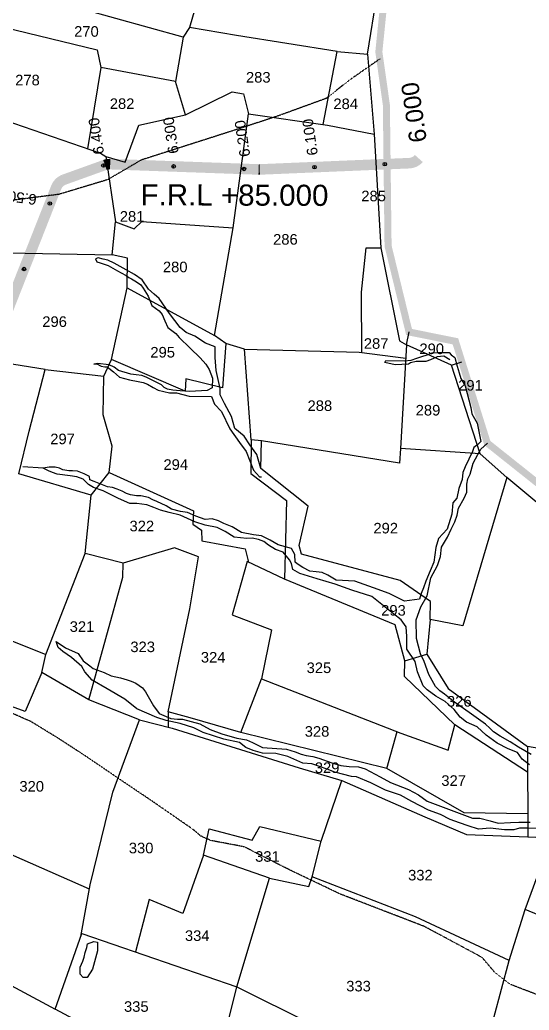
# Model space of a CAD drawing. Header units: inches. Extents: x 339104 to 349025, y 1581789 to 1595836.
# Drawn here: x 346133 to 346856, y 1589974 to 1591381 of the extents above; entities that cross this region are included whole.
import ezdxf

# ---------------------------------------------------------------- set-up
doc = ezdxf.new("R2010")
doc.units = ezdxf.units.IN
doc.header["$MEASUREMENT"] = 0
doc.header["$PDMODE"] = 32
doc.header["$PDSIZE"] = 5
for name, pattern in [('ACAD_ISO03W100', [30, 12, -18]), ('ACAD_ISO07W100', [3, 0, -3]), ('BORDER', [1.75, 0.5, -0.25, 0.5, -0.25, 0, -0.25])]:
    doc.linetypes.add(name, pattern=pattern)
for name, color, linetype in [('BLOCK', 7, 'Continuous'), ('NALA', 4, 'Continuous'), ('SURVEY_BND', 7, 'Continuous'), ('SURVEY_NO', 7, 'Continuous'), ('WATER_BODY', 4, 'Continuous')]:
    doc.layers.add(name, color=color, linetype=linetype)
doc.layers.add('FOOTPATH', color=150, linetype='ACAD_ISO07W100', lineweight=30)
doc.layers.add('VILL_BOUNDARY', color=6, linetype='BORDER', lineweight=30)
doc.styles.get("Standard").update_dxf_attribs({"font": 'arial.ttf'})

msp = doc.modelspace()

# ---------------------------------------------------------------- linework, layer by layer
at = {"layer": 'BLOCK', "color": 1, "const_width": 15}
msp.add_lwpolyline([(345691.6, 1591424), (345733.1, 1591163.3, -0.023041), (345733.3, 1591161.5), (345748.5, 1590931.2, 0.322092), (345763.4, 1590913.2), (345972.2, 1590858, 0.228083), (345989.2, 1590861.2), (346104.7, 1590947, 0.140091), (346111.4, 1590955.7), (346184.9, 1591142.2, -0.215684), (346196.7, 1591153.7), (346254.2, 1591174.4, -0.095644), (346261.7, 1591175.5), (346472.4, 1591168, 0.019432), (346473.9, 1591168), (346685.8, 1591176.9, 0.202838), (346699.8, 1591183.5)], format="xyb", dxfattribs=at)
at = {"layer": 'BLOCK', "color": 2}
for p in [(346252, 1591173.6), (346651.5, 1591175.4), (346351.7, 1591172.3), (346451.6, 1591168.7), (346551.6, 1591171.2), (346176, 1591119.7), (346139.3, 1591026.6)]:
    msp.add_point(p, dxfattribs=at)
at = {"layer": 'FOOTPATH', "ltscale": 0.0001}
for points in [[(346644.5, 1591325), (346599.8, 1591293.8), (346568.5, 1591268.9), (346499.5, 1591243.8), (346445.9, 1591226.2), (346305.7, 1591181.3), (346258, 1591153.4), (346189, 1591132.6), (346109.8, 1591122.6), (346057, 1591109.3), (345963.6, 1591055.2), (345877.4, 1591015.3), (345820.2, 1590989), (345773.8, 1590965), (345740.1, 1590946.9), (345673.4, 1590925.5), (345651.2, 1590925.6)], [(346888.9, 1589987.9), (346830.1, 1590010.4), (346807.3, 1590028.1), (346789.7, 1590048.7), (346707.8, 1590092.8), (346588.4, 1590138.8), (346514.5, 1590174.1), (346451.9, 1590206), (346404.6, 1590214.9), (346389.9, 1590221.5), (346382.8, 1590228), (346371.4, 1590236.2), (346322.7, 1590269.9), (346285.2, 1590295.2), (346224.9, 1590336.1), (346188.7, 1590359.7), (346149, 1590384), (346103.4, 1590403.9)]]:
    msp.add_lwpolyline(points, dxfattribs=at)
at = {"layer": 'NALA'}
for points in [[(346475.3, 1590743.1), (346469.6, 1590763), (346460, 1590776.9), (346451.8, 1590789), (346438.8, 1590800.2), (346434.1, 1590817.3), (346423.9, 1590835.4), (346417.7, 1590847.7), (346417.7, 1590856.8), (346412.1, 1590882.5), (346410.7, 1590901.1), (346410.5, 1590916.2), (346396.9, 1590921.4), (346381.7, 1590931.3), (346369.6, 1590936.3), (346360.8, 1590943.7), (346346.1, 1590963.3), (346331.2, 1590984.8), (346323.9, 1590990.9), (346316.1, 1590997.8), (346307.2, 1591011.2), (346296.2, 1591018.9), (346284.3, 1591025.5), (346267.2, 1591035.1), (346258.5, 1591039.2), (346251.6, 1591040.7), (346244.5, 1591042.7), (346241, 1591041.2), (346242.7, 1591036.9), (346247.5, 1591035.6), (346253.3, 1591033.4), (346258.7, 1591031.6), (346265.6, 1591027.7), (346271.9, 1591024.2), (346277.3, 1591021), (346284.2, 1591017.3), (346288.1, 1591014.4), (346292, 1591012.5), (346298.9, 1591008.4), (346305.4, 1591004.2), (346308.4, 1590999.2), (346315.8, 1590988.1), (346321, 1590974.8), (346331.1, 1590967), (346335.6, 1590962.2), (346339.1, 1590952.9), (346343.6, 1590943.6), (346347.5, 1590940.8), (346354.8, 1590935.1), (346359.6, 1590929.3), (346375, 1590914), (346389.6, 1590900.7), (346397.4, 1590891.4), (346402.2, 1590884), (346406.7, 1590871.7), (346406.4, 1590857.9), (346399.3, 1590854), (346374.8, 1590852.5), (346360.9, 1590853.4), (346350.5, 1590854.6), (346342.9, 1590855.9), (346338.4, 1590858.3), (346334.5, 1590862), (346312.9, 1590873.1), (346306.4, 1590875.5), (346298.6, 1590876.1), (346291, 1590877.2), (346273.6, 1590882.7), (346267.1, 1590887.2), (346260.2, 1590890.3), (346243.8, 1590892.3), (346238.3, 1590891.6), (346242.6, 1590892.1), (346248.9, 1590888.6), (346253.9, 1590887.5), (346257.4, 1590887.5), (346266.5, 1590880.7), (346274.9, 1590873.1), (346289, 1590869), (346301.5, 1590867), (346308.4, 1590865.5), (346314.7, 1590863.1), (346322.9, 1590858.1), (346329.8, 1590854.6), (346346.1, 1590850.9), (346355.8, 1590850.6), (346373.8, 1590845.8), (346405.7, 1590845.7), (346409.8, 1590834.6), (346419.8, 1590824.4), (346431.6, 1590799.4), (346445.4, 1590780.3), (346454.7, 1590767.3), (346465, 1590740.7), (346473.4, 1590731.6), (346476.5, 1590731.4)], [(346743.6, 1590897.7), (346735.3, 1590902.9), (346725.6, 1590901.8), (346716.2, 1590897.5), (346709.6, 1590895.3), (346702.2, 1590895.3), (346695.8, 1590895.3), (346688.1, 1590893.2), (346684.9, 1590891.5), (346666.2, 1590890.6), (346651.3, 1590894), (346653, 1590896.5), (346678.8, 1590896.4), (346689.1, 1590897.2), (346697, 1590900), (346704.2, 1590902.5), (346711.4, 1590904.9), (346718.6, 1590907.4), (346725.9, 1590908), (346732.6, 1590908.2), (346736.6, 1590908.1), (346743, 1590908), (346745.7, 1590904.8), (346751, 1590900.9), (346754.4, 1590888.6), (346757, 1590879.1), (346759.3, 1590871.2), (346765.5, 1590860.6), (346773.7, 1590829.8), (346775, 1590820.9), (346782.4, 1590807.6), (346787.7, 1590781.7), (346783.6, 1590777.3), (346777.6, 1590773.3), (346776, 1590767.3), (346765.6, 1590745.6), (346762.1, 1590737.7), (346761.5, 1590727.9), (346756.5, 1590715), (346753.5, 1590701.3), (346747.8, 1590694.4), (346746.5, 1590678.5), (346739.8, 1590657.1), (346727.8, 1590644), (346724, 1590631.1), (346720.9, 1590610.5), (346715.8, 1590598), (346709.9, 1590583.2), (346706.5, 1590573.8), (346703.3, 1590565.9), (346700.8, 1590557.7), (346679.2, 1590554.7), (346657.6, 1590565.7), (346635.3, 1590573.8), (346608.7, 1590583.3), (346582.6, 1590584.9), (346570.5, 1590591.8), (346562.5, 1590595.6), (346554.2, 1590596.7), (346545.1, 1590597.5), (346534.9, 1590602.5), (346527.3, 1590607.8), (346524.3, 1590610.5), (346523.9, 1590621.1), (346519, 1590629.8), (346500.3, 1590635), (346488.8, 1590641.7), (346476.4, 1590647.9), (346464.9, 1590648.9), (346448.2, 1590652.3), (346434.8, 1590660.5), (346422.9, 1590665.3), (346415.2, 1590669.2), (346406.6, 1590671.6), (346396.6, 1590670.7), (346383.4, 1590675.8), (346371.2, 1590680.6), (346361.4, 1590682.2), (346348.9, 1590685.4), (346341, 1590690.5), (346327.8, 1590696.6), (346322.2, 1590699), (346316.1, 1590702.2), (346305.2, 1590704.4), (346299.1, 1590704.7), (346290.4, 1590705.7), (346284.6, 1590707.9), (346278.7, 1590711.1), (346271.6, 1590713.8), (346265, 1590716.2), (346257.8, 1590717.5), (346239.1, 1590724.8), (346233, 1590727.2), (346232.5, 1590731.9), (346224.8, 1590735.9), (346215.3, 1590739.4), (346208.4, 1590740), (346202.8, 1590740), (346194.3, 1590741.6), (346189.6, 1590743.7), (346183.5, 1590745.3), (346175, 1590745.4), (346166.6, 1590743.9)], [(346859, 1590337.2), (346841, 1590347.7), (346829.4, 1590355), (346815.2, 1590363.1), (346805.9, 1590369.4), (346800.7, 1590374.7), (346794.2, 1590380.3), (346771.3, 1590396.7), (346750.3, 1590411.6), (346736.4, 1590422.6), (346729.7, 1590427.6), (346723.5, 1590433.8), (346714, 1590450.9), (346707.3, 1590469), (346702.2, 1590480.1), (346696.4, 1590501.7), (346696.1, 1590528.4), (346702.4, 1590546.8), (346711.5, 1590562.4), (346717, 1590588.2), (346726.4, 1590605.4), (346730.4, 1590618.1), (346732.1, 1590631.7), (346740.6, 1590645.8), (346745.8, 1590657.3), (346751.1, 1590667.5), (346754.2, 1590677), (346756.2, 1590686.8), (346763.9, 1590701.4), (346768, 1590709.6), (346768.1, 1590721.1), (346769.4, 1590728.8), (346772.4, 1590735.2), (346776.9, 1590750.9), (346783.6, 1590763), (346787.8, 1590770.9), (346797, 1590779.4)], [(346856.8, 1590322.3), (346846.6, 1590330.4), (346839.8, 1590340), (346826.7, 1590345.4), (346811.1, 1590353.1), (346795.3, 1590364.8), (346782.6, 1590376.4), (346767.3, 1590383), (346758.3, 1590390.1), (346749.7, 1590401), (346737.1, 1590412.6), (346723.8, 1590419.8), (346711.5, 1590428.8), (346706, 1590434.8), (346698.1, 1590454.4), (346694.6, 1590469.3), (346682.7, 1590486.8), (346682.5, 1590504.8), (346681.6, 1590518.6), (346674.8, 1590528.5), (346663.7, 1590536.7), (346633.1, 1590561.4), (346604.6, 1590570.6), (346580.9, 1590579.2), (346555.6, 1590586.7), (346530.8, 1590594.4), (346520.9, 1590600.1), (346518.9, 1590608.4), (346516.3, 1590613.7), (346507, 1590624.7), (346496.1, 1590628.5), (346486.4, 1590634.3), (346479.8, 1590639.8), (346472.1, 1590642.7), (346463, 1590644.4), (346455.5, 1590644.1), (346437.6, 1590645.8), (346425.1, 1590653.8), (346413.5, 1590659.5), (346396.4, 1590662.7), (346381.8, 1590667.7), (346360.9, 1590676.8), (346345.6, 1590680.8), (346333, 1590683.9), (346323.5, 1590688), (346313.5, 1590691.7), (346299.6, 1590693.5), (346289.6, 1590693.5), (346273.7, 1590700.8), (346251.9, 1590711.8), (346237.9, 1590716.5), (346231.1, 1590720.5), (346223.1, 1590728.2), (346214.5, 1590731.4), (346205, 1590732.8), (346186.6, 1590735.4), (346179.7, 1590737.8), (346174.3, 1590739.9), (346166.6, 1590743.9), (346137.9, 1590745.5)], [(346869, 1590232.2), (346854.4, 1590232.3), (346842.8, 1590232.3), (346834.4, 1590230.3), (346821.2, 1590230.3), (346801, 1590232.3), (346784.4, 1590231.2), (346769.7, 1590235.7), (346757.7, 1590239.9), (346744.3, 1590244.8), (346730.6, 1590251.8), (346713.6, 1590257.9), (346689.9, 1590270.3), (346673.6, 1590279.2), (346652.4, 1590286.5), (346631.6, 1590297.1), (346611.3, 1590305.6), (346604.3, 1590305.8), (346580.5, 1590312.2), (346569.8, 1590316.5), (346547.9, 1590324), (346535, 1590325), (346513.8, 1590334.2), (346496.7, 1590338.5), (346477.9, 1590339.1), (346464.8, 1590342.9), (346454.4, 1590347.3), (346445.4, 1590354.3), (346422.9, 1590359), (346393.8, 1590368.6), (346380.5, 1590375.1), (346360.9, 1590381), (346341.2, 1590385.6), (346327.8, 1590389.5), (346299.3, 1590402.2), (346282.4, 1590415.6), (346257.3, 1590430.5), (346236.1, 1590442.8), (346225.9, 1590454.6), (346221.6, 1590462.2), (346206.6, 1590474.9), (346194.4, 1590483.3), (346188, 1590488.9), (346185.1, 1590497.7), (346198.1, 1590488.8), (346216.2, 1590480.7), (346223.3, 1590470.3), (346232.6, 1590463), (346237.5, 1590459.3), (346253.1, 1590453.5), (346263, 1590449), (346276.5, 1590446.1), (346285.6, 1590443.4), (346291.6, 1590441.5), (346297.9, 1590438.6), (346307.5, 1590431.7), (346311.8, 1590426.1), (346323, 1590406.3), (346331.2, 1590395.4), (346347.9, 1590388.4), (346357.1, 1590387.3), (346364.5, 1590387.2), (346389, 1590380.9), (346403.8, 1590372.7), (346420.2, 1590366.5), (346441.5, 1590360.5), (346455.3, 1590357.9), (346463.7, 1590354.3), (346478.1, 1590347.1), (346512.1, 1590344.7), (346524.1, 1590340.9), (346532.8, 1590337.6), (346540, 1590335.5), (346549.1, 1590334.4), (346558, 1590332.1), (346576.3, 1590325.5), (346589, 1590321.6), (346600.7, 1590320.2), (346614.2, 1590319.8), (346623.4, 1590316.7), (346645.1, 1590305.5), (346659.4, 1590297.5), (346685, 1590287.5), (346699.5, 1590280), (346711.4, 1590270.7), (346738.3, 1590260.9), (346775.9, 1590246.5), (346786.5, 1590246.5), (346801.1, 1590243), (346812.2, 1590239.6), (346830.1, 1590240.8), (346841.5, 1590240.9), (346857.9, 1590241.1)]]:
    msp.add_lwpolyline(points, dxfattribs=at)
at = {"layer": 'SURVEY_BND'}
for points in [[(346582.8, 1591559.9), (346559.6, 1591555), (346527.8, 1591474.6), (346409.2, 1591490.5), (346374.2, 1591369.6)], [(346627, 1591331.7), (346640.6, 1591417.6), (346629.5, 1591460.9), (346655.8, 1591461.4)], [(346365.2, 1591355.8), (346174.3, 1591409.2), (346094.7, 1591429), (346077.1, 1591378), (346243.2, 1591338.1), (346248.5, 1591313)], [(346584, 1591335.7), (346441.2, 1591358), (346374.2, 1591369.6), (346365.2, 1591355.8), (346354.6, 1591293.1)], [(346564.2, 1591231.8), (346584, 1591335.7), (346627, 1591331.7), (346636.5, 1591218.2)], [(346255.5, 1591186.5), (346282.9, 1591178.5), (346302.2, 1591230.9), (346368.7, 1591245.6), (346354.6, 1591293.1), (346248.5, 1591313), (346229.4, 1591197.5)], [(346368.7, 1591245.6), (346435, 1591278), (346450.9, 1591275.2), (346457.9, 1591247)], [(346090.8, 1591050), (346057.6, 1591052.9), (346030.3, 1591067.9), (346060.8, 1591167.6), (346082.8, 1591248.1), (346247.7, 1591191.2), (346255.5, 1591186.5), (346269, 1591093.5)], [(346452.1, 1590912.9), (346425.8, 1590920.9), (346409.6, 1590932.1), (346436, 1591084.9), (346457.9, 1591247), (346570.3, 1591230.9), (346636.5, 1591218.2), (346645.9, 1591056.5)], [(346286, 1590999.8), (346286.4, 1591041.8), (346264.5, 1591046.6), (346269, 1591093.5), (346295.8, 1591083.8), (346306.4, 1591094.3), (346436, 1591084.9)], [(346169.3, 1590883.7), (346065.3, 1590900.3), (346076.7, 1590986.6), (346090.8, 1591050), (346264.5, 1591046.6)], [(346618.9, 1590908), (346618.6, 1590993.9), (346625, 1591056.6), (346645.9, 1591056.5), (346672.3, 1590924.5), (346682.3, 1590918.8)], [(346425.8, 1590920.9), (346421.1, 1590857.9), (346369.1, 1590870.7), (346368.1, 1590853), (346263.5, 1590898), (346286, 1590999.8), (346409.6, 1590932.1)], [(346682.3, 1590918.8), (346685.9, 1590937.2)], [(346461.6, 1590784.1), (346452.1, 1590912.9), (346615.1, 1590908.5), (346681.2, 1590900.2)], [(346786.9, 1590764), (346746.1, 1590889.9), (346682.3, 1590918.8), (346673.9, 1590771.7)], [(346260.4, 1590737.4), (346264.7, 1590775.1), (346251.9, 1590819.6), (346252.8, 1590874.6), (346263.5, 1590898)], [(346746.1, 1590889.9), (346760.7, 1590895)], [(346234.6, 1590705.5), (346132.2, 1590735.6), (346146.6, 1590796.3), (346169.3, 1590883.7), (346252.8, 1590874.6)], [(346716, 1590528.8), (346716.5, 1590554.3), (346673.4, 1590584.4), (346533, 1590621.7), (346530.1, 1590634.1), (346542.6, 1590689.6), (346475.3, 1590743.1), (346476.6, 1590782.6), (346461.6, 1590784.1), (346461.5, 1590736.1), (346511.8, 1590698), (346509.2, 1590586.1)], [(346824.6, 1590730.7), (346786.9, 1590764), (346673.9, 1590771.7), (346672.4, 1590750.7), (346476.6, 1590782.6)], [(346343.9, 1590397.9), (346374.7, 1590543.9), (346387, 1590617.8), (346352.8, 1590630.4), (346280.3, 1590608.9), (346226.2, 1590622.7), (346234.6, 1590705.5), (346260.4, 1590737.4), (346380.1, 1590683.1), (346379, 1590664.3), (346391.4, 1590655.9), (346391.8, 1590640.7), (346453.1, 1590629.2), (346458.2, 1590610.3)], [(347312.7, 1590390.5), (347262.5, 1590434.4), (347146.9, 1590497.2), (347053.8, 1590570.6), (347045.4, 1590564.5), (346898.6, 1590668.8), (346824.6, 1590730.7), (346762.1, 1590519.8), (346716, 1590528.8), (346711.2, 1590479.8), (346741.5, 1590430.8), (346854, 1590348.7)], [(346231.2, 1590414.6), (346164.7, 1590453.8), (346170.5, 1590479), (346226.2, 1590622.7)], [(346303.5, 1590386.5), (346231.2, 1590414.6), (346279.8, 1590588.9), (346280.3, 1590608.9)], [(346679.7, 1590470), (346666.4, 1590521.5), (346509.2, 1590586.1), (346456.1, 1590611.3), (346435, 1590535.3), (346490.8, 1590514.3), (346476.3, 1590444.6), (346674.4, 1590367.4), (346741.5, 1590343.4), (346750.9, 1590379.2)], [(346164.7, 1590453.8), (346140.9, 1590398.3), (345973.7, 1590459.3), (345952.1, 1590469.9), (345979.3, 1590556), (346170.5, 1590479)], [(346854.1, 1590312), (346750.9, 1590379.2), (346679.2, 1590447.9), (346679.7, 1590470), (346711.2, 1590479.8)], [(346654.5, 1590317.1), (346447.2, 1590368.3), (346476.3, 1590444.6)], [(346447.2, 1590368.3), (346375.3, 1590389.1), (346343.9, 1590397.9), (346343.9, 1590375.9)], [(346219.8, 1590078.5), (346233.3, 1590151.9), (346265.2, 1590283.5), (346303.5, 1590386.5), (346349.6, 1590374.5), (346529.8, 1590318.2), (346590.6, 1590300.1)], [(346854.2, 1590252.8), (346764.1, 1590254.1), (346654.5, 1590317.1), (346668.8, 1590369.6)], [(347324.6, 1590191.7), (347380.4, 1590281.7), (347308.6, 1590278.2), (347243.2, 1590304.1), (347180.8, 1590264), (347037.7, 1590316.2), (346854, 1590348.7), (346854.3, 1590220.4), (347015.8, 1590213.7), (347274.4, 1590200.2)], [(346827.8, 1590044.7), (346694.8, 1590106.8), (346548.6, 1590163.4), (346561.2, 1590214.1), (346590.6, 1590300.1), (346708.2, 1590248.5), (346767.2, 1590223.3), (346854.3, 1590220.4)], [(346232.2, 1590145.8), (346012.9, 1590242.4), (345979.2, 1590179.1), (345963.9, 1590093.4), (346183.5, 1589975.4)], [(346487.6, 1590161.6), (346394.3, 1590194.3), (346402.2, 1590231.7), (346463.3, 1590215.5), (346474.3, 1590235.1), (346561.2, 1590214.1)], [(347224.4, 1590017.7), (346983.4, 1590062), (346850.7, 1590117), (346888.2, 1590219)], [(346394.3, 1590194.3), (346364.8, 1590111.4), (346316.9, 1590131.1), (346297.6, 1590056.8)], [(346441.5, 1590007), (346487.6, 1590161.6), (346543.7, 1590149.6), (346548.6, 1590163.4)], [(346795.4, 1589922.4), (346827.8, 1590044.7), (346850.7, 1590117)], [(346401.1, 1589870.8), (346243.7, 1589943.3), (346183.5, 1589975.4), (346221.4, 1590083.1), (346441.5, 1590007)], [(346545.8, 1589711), (346562, 1589814.3), (346401.1, 1589870.8), (346429.3, 1589957.4), (346441.5, 1590007), (346652.4, 1589902.1)]]:
    msp.add_lwpolyline(points, dxfattribs=at)
at = {"layer": 'VILL_BOUNDARY', "color": 6, "linetype": 'ACAD_ISO03W100', "lineweight": -2, "ltscale": 3, "const_width": 10}
msp.add_lwpolyline([(346670.9, 1592862.5), (346684.1, 1592610.6), (346662.2, 1592543.1), (346652, 1592226.6), (346648.5, 1592097.1), (346615.5, 1591962.6), (346561.4, 1591728.1), (346565.7, 1591594.7), (346614.1, 1591496.4), (346655.8, 1591461.4), (346643, 1591335), (346653.7, 1591259.6), (346656.1, 1591059.4), (346685.9, 1590937.2), (346751.7, 1590923.9), (346797, 1590779.4), (346955.3, 1590653.4)], dxfattribs=at)
at = {"layer": 'WATER_BODY'}
msp.add_lwpolyline([(346243.8, 1590070.6), (346243.8, 1590058.4), (346236.8, 1590032.5), (346228.9, 1590020.4), (346223.3, 1590020.4), (346219.3, 1590025), (346219, 1590031.2), (346219, 1590035.2), (346222.7, 1590043.7), (346224.7, 1590049.3), (346226.3, 1590055.8), (346228.3, 1590063.1), (346229.7, 1590068.3), (346229.7, 1590068.3), (346238.6, 1590071.6), (346243.8, 1590070.6)], dxfattribs=at)

# ---------------------------------------------------------------- texts
at = {"layer": 'BLOCK', "color": 1}
for s, height, rotation, p in [('6.000', 24.68, 98.4112, (346711.3, 1591208.1)), ('F.R.L +85.000', 30, 359.8052, (346304.7, 1591117.1))]:
    msp.add_text(s, height=height, rotation=rotation, dxfattribs=at).set_placement(p)
at = {"layer": 'BLOCK', "color": 0}
for s, rotation, p in [('6.400', 98.4112, (346253.1, 1591190.5)), ('6.300', 98.4112, (346359.1, 1591191.5)), ('6.200', 98.4112, (346460.6, 1591187)), ('6.100', 98.4112, (346556.6, 1591189)), ('6.500', 172.151, (346158.2, 1591132.2))]:
    msp.add_text(s, height=15, rotation=rotation, dxfattribs=at).set_placement(p)
at = {"layer": 'SURVEY_NO'}
for s, p in [('270', (346210.5, 1591356.5)), ('278', (346126.8, 1591287.4)), ('283', (346454.4, 1591291.4)), ('282', (346261.1, 1591253.9)), ('284', (346578.5, 1591253.7)), ('285', (346618.1, 1591122.8)), ('281', (346275.3, 1591093.8)), ('286', (346492.9, 1591061.2)), ('280', (346336.5, 1591022)), ('296', (346165.3, 1590944.4)), ('287', (346621.7, 1590913.3)), ('295', (346318.7, 1590900.9)), ('290', (346700.6, 1590905.8)), ('291', (346755.6, 1590853.9)), ('288', (346541.8, 1590825)), ('289', (346695.3, 1590818.6)), ('297', (346176.6, 1590777.8)), ('294', (346337.3, 1590741.4)), ('322', (346289.1, 1590654.1)), ('292', (346635.3, 1590651.1)), ('293', (346646.3, 1590534.4)), ('321', (346204.2, 1590511.3)), ('323', (346290.3, 1590482.5)), ('324', (346390.4, 1590467.7)), ('325', (346540.5, 1590452.8)), ('326', (346739.7, 1590405.2)), ('328', (346537.8, 1590362.4)), ('329', (346552.1, 1590310.9)), ('327', (346731.7, 1590292.6)), ('320', (346132.8, 1590284.4)), ('330', (346288.1, 1590196.8)), ('331', (346467.4, 1590184.8)), ('332', (346684.5, 1590158.3)), ('334', (346367.8, 1590072.4)), ('333', (346596.7, 1590000.7)), ('335', (346281.3, 1589971.7))]:
    msp.add_text(s, height=15, dxfattribs=at).set_placement(p)

doc.saveas('drawing.dxf')
